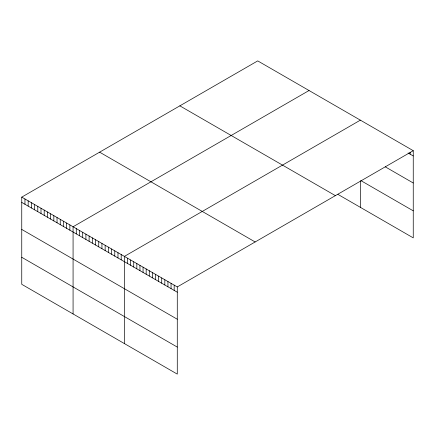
<?xml version="1.0" encoding="UTF-8"?>
<svg xmlns="http://www.w3.org/2000/svg" width="435" height="435" viewBox="0 0 435 435"><rect width="100%" height="100%" fill="white"/><g stroke="black" fill="none" stroke-linecap="round" stroke-linejoin="round"><path stroke-width="0.65" d="M413.25 150.684L177.279 286.921L177.279 374.111L21.75 284.316L21.75 197.126L257.721 60.889L413.25 150.684L413.25 237.874L337.919 194.38M309.046 90.518L73.075 226.76L73.075 313.95M360.37 120.152L124.399 256.389L124.399 343.579M408.068 152.968L413.25 155.958M385.258 166.828L413.25 182.994M360.887 180.612L413.25 210.839M179.851 105.846L335.38 195.641M99.62 152.168L255.149 241.963M21.75 197.126L177.279 286.921M21.75 202.405L177.279 292.2M21.75 229.435L177.279 319.23M21.75 257.286L177.279 347.081M410.14 152.185L410.14 154.164M360.37 180.987L360.37 207.343M174.169 285.126L174.169 290.401M171.053 283.326L171.053 288.606M167.943 281.532L167.943 286.812M164.832 279.738L164.832 285.017M161.722 277.938L161.722 283.218M158.612 276.143L158.612 281.423M155.502 274.349L155.502 279.629M152.391 272.555L152.391 277.829M149.281 270.755L149.281 276.035M146.171 268.96L146.171 274.24M143.061 267.166L143.061 272.446M139.95 265.372L139.95 270.646M136.84 263.572L136.84 268.852M133.73 261.778L133.73 267.057M130.62 259.983L130.62 265.263M127.509 258.189L127.509 263.463M121.191 254.54L121.191 259.815M117.983 252.686L117.983 257.966M114.775 250.832L114.775 256.112M111.567 248.983L111.567 254.263M108.358 247.129L108.358 252.409M105.15 245.28L105.15 250.555M101.942 243.426L101.942 248.706M98.734 241.577L98.734 246.852M95.526 239.723L95.526 245.003M92.318 237.869L92.318 243.149M89.11 236.02L89.11 241.294M85.907 234.166L85.907 239.446M82.699 232.317L82.699 237.592M79.491 230.463L79.491 235.743M76.283 228.609L76.283 233.889M69.866 224.906L69.866 230.186M66.658 223.057L66.658 228.331M63.45 221.203L63.45 226.483M60.242 219.349L60.242 224.629M57.034 217.5L57.034 222.78M53.826 215.646L53.826 220.926M50.618 213.797L50.618 219.071M47.41 211.943L47.41 217.223M44.201 210.089L44.201 215.368M40.999 208.24L40.999 213.52M37.791 206.386L37.791 211.666M34.582 204.537L34.582 209.811M31.374 202.683L31.374 207.963M28.166 200.829L28.166 206.108M24.958 198.98L24.958 204.26"/></g></svg>
